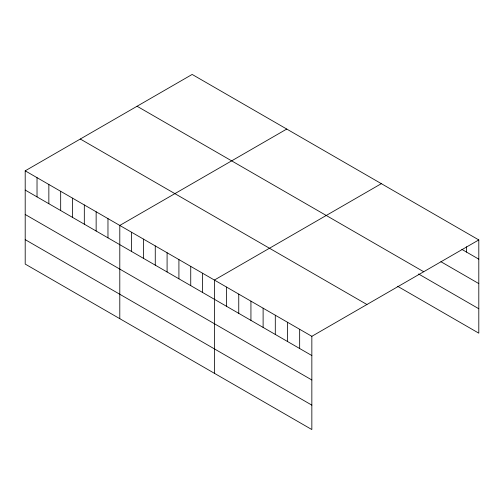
<?xml version="1.0" encoding="UTF-8"?>
<svg xmlns="http://www.w3.org/2000/svg" width="504" height="504" viewBox="0 0 504 504"><rect width="100%" height="100%" fill="white"/><g stroke="black" fill="none" stroke-linecap="round" stroke-linejoin="round"><path stroke-width="0.76" d="M25.2 170.831L311.844 336.319L311.844 429.559L25.2 264.071L25.2 170.831L192.156 74.441L478.8 239.929L478.8 333.169L397.587 286.278M286.751 129.049L119.794 225.439L119.794 318.679M381.339 183.664L214.383 280.054L214.383 373.294M311.844 336.319L478.8 239.929M461.878 249.398L478.8 259.163M440.899 261.702L478.8 283.588M137.063 106.249L423.706 271.738M418.566 273.974L478.8 308.75M80.294 139.022L366.937 304.511M25.2 190.065L311.844 355.553M25.2 214.483L311.844 379.978M25.2 239.646L311.844 405.14M466.616 246.746L466.616 252.132M299.659 329.288L299.659 348.522M287.482 322.258L287.482 341.485M275.297 315.221L275.297 334.454M263.113 308.19L263.113 327.424M250.935 301.153L250.935 320.387M238.751 294.122L238.751 313.356M226.567 287.091L226.567 306.319M202.564 273.231L202.564 292.459M190.739 266.402L190.739 285.636M178.914 259.573L178.914 278.807M167.089 252.75L167.089 271.984M155.263 245.921L155.263 265.154M143.438 239.098L143.438 258.325M131.62 232.268L131.62 251.502M107.969 218.616L107.969 237.85M96.144 211.787L96.144 231.021M84.319 204.964L84.319 224.192M72.494 198.135L72.494 217.369M60.675 191.312L60.675 210.54M48.85 184.483L48.85 203.717M37.025 177.654L37.025 196.888"/></g></svg>
